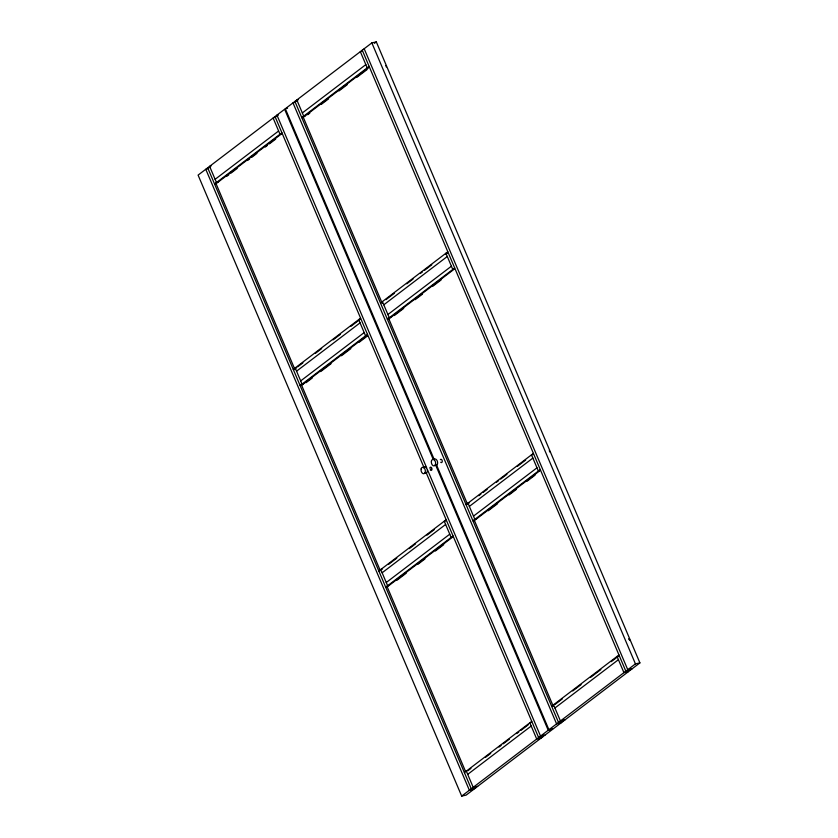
<?xml version="1.0" encoding="UTF-8"?>
<svg xmlns="http://www.w3.org/2000/svg" width="838" height="838" viewBox="0 0 838 838"><rect width="100%" height="100%" fill="white"/><g stroke="black" fill="none" stroke-linecap="round" stroke-linejoin="round"><path stroke-width="1.26" d="M431.13 469.374L431.151 468.369M434.493 460.146L285.318 108.741L371.852 42.895L376.314 41.9L639.907 662.889L553.373 728.735L548.921 729.73L436.535 464.964M207.258 168.941L210.118 166.762M274.592 117.697L278.394 114.806L276.949 115.11L426.626 467.73M295.468 101.817L298.318 99.649M374.387 43.356L376.314 41.9M215.115 179.311L278.614 130.99M302.34 112.941L365.839 64.62M281.903 132.771L214.57 184.014L216.057 183.679L281.474 133.902L279.986 134.227L273.115 118.032M369.129 66.401L301.795 117.634L303.283 117.31L368.699 67.522L367.212 67.857L360.34 51.652L361.827 51.328M226.742 176.347L228.826 174.754M230.911 173.173L237.154 168.417M247.566 160.498L249.651 158.916M251.735 157.334L256.931 153.375M265.258 147.038L267.343 145.445M269.427 143.864L275.671 139.108M307.724 114.722L309.809 113.14M321.258 104.425L328.548 98.884M338.961 90.954L347.288 84.617M356.653 77.494L367.065 69.575M293.258 369.401L360.602 318.168M380.494 303.031L447.827 251.788M294.746 369.076L296.673 367.61M297.71 366.824L302.916 362.864M315.402 353.353L321.656 348.598M333.105 339.893L340.385 334.341M350.797 326.422L360.172 319.288L358.685 319.624L365.557 335.829L367.044 335.493L301.628 385.271L300.14 385.606L367.484 334.362M385.972 299.658L394.3 293.321M406.797 283.81L413.04 279.064M420.33 273.513L422.415 271.931M424.489 270.349L431.78 264.798M445.313 254.501L447.398 252.919L445.91 253.254L452.782 269.448L454.269 269.124L388.853 318.901L387.366 319.236L454.709 267.992M296.558 371.182L360.057 322.86M383.783 304.812L447.283 256.491M300.685 380.902L364.184 332.581M387.91 314.533L451.41 266.212M306.069 382.694L312.323 377.938M320.65 371.601L331.062 363.682M341.464 355.762L350.839 348.629M359.167 342.292L367.494 335.954M394.342 315.528L403.707 308.394M415.156 299.679L422.446 294.138M432.858 286.219L441.186 279.882M446.172 519.759L378.839 571.003L380.326 570.668L301.125 384.097M533.397 453.389L466.064 504.623L467.552 504.298L388.35 317.728M388.486 564.456L396.814 558.118M409.311 548.618L415.554 543.862M427.003 535.147L434.294 529.606M478.833 495.708L480.918 494.127M483.002 492.535L487.161 489.371M496.536 482.238L498.61 480.656M500.695 479.074L506.938 474.318M517.35 466.399L525.677 460.062M382.128 572.783L445.627 524.462M469.353 506.403L532.853 458.093M386.255 582.504L449.755 534.183M473.48 516.124L536.98 467.814M453.054 535.964L385.71 587.208L387.198 586.872L452.614 537.095L451.137 537.42L444.255 521.226L445.743 520.89M540.28 469.594L472.936 520.827L474.423 520.503L539.85 470.715L538.363 471.05L531.481 454.845L532.968 454.521M396.856 580.325L406.221 573.202M417.67 564.487L424.96 558.936M435.372 551.016L443.7 544.679M488.24 510.782L497.615 503.659M509.064 494.944L516.344 489.402M526.756 481.473L535.084 475.136M464.409 772.594L531.742 721.361M618.968 654.981L551.634 706.225L553.122 705.889M467.814 770.803L470.935 768.425M485.506 757.343L490.712 753.383M499.039 747.046L501.124 745.453M503.209 743.872L509.452 739.116M516.742 733.575L518.827 731.993M520.901 730.411L528.191 724.86M555.039 704.433L562.329 698.892M572.742 690.962L581.069 684.625M590.434 677.502L600.846 669.583M611.258 661.653L618.538 656.112M467.698 774.375L531.198 726.054M554.924 708.005L618.434 659.684M461.686 796.1L548.22 730.254L552.682 729.259L466.148 795.105L461.686 796.1L198.093 175.111L284.627 109.265L433.277 459.475M548.921 729.73L635.445 663.885L639.907 662.889M474.696 787.008L470.851 789.93L472.381 789.564M538.195 738.687L542.029 735.764M558.077 723.55L561.921 720.638M625.42 672.317L629.254 669.394M472.339 789.595L476.173 786.673M539.682 738.351L543.516 735.439L541.987 735.795M559.564 723.225L563.408 720.303M630.742 669.059L625.462 672.286M296.401 101.105L294.913 101.44L558.517 722.429L559.994 722.094M294.484 102.561L292.996 102.896L556.589 723.885L561.051 722.89M285.318 108.741L287.549 108.238M305.2 115.843L303.712 116.178L296.841 99.973M211.092 166.018L209.605 166.353L216.487 182.548L217.974 182.223M209.175 167.474L207.688 167.81L471.281 788.799L472.768 788.464M390.77 317.445L389.282 317.77L382.411 301.575M303.545 383.814L302.057 384.15L295.186 367.945M469.469 502.831L467.981 503.167L474.863 519.371L476.34 519.036M382.243 569.212L380.756 569.536L387.627 585.741L389.115 585.416M632.229 668.734L627.767 669.73L364.174 48.73M627.337 670.85L625.85 671.186L362.257 50.196M628.825 670.526L630.312 670.191M628.395 671.647L623.933 672.642L617.051 656.447M531.313 722.482L529.826 722.817L536.708 739.022L541.159 738.027M564.885 719.968L560.433 720.963L553.551 704.758M561.481 721.759L562.968 721.434M545.004 735.104L540.541 736.099L427.642 470.128M540.112 737.231L538.625 737.555L426.238 472.8M541.599 736.895L543.087 736.56M477.66 786.348L473.208 787.343L466.326 771.138M474.256 788.139L475.743 787.804M473.826 789.27L469.364 790.255L205.771 169.266M371.852 42.895L635.445 663.885M303.042 116.744L382.222 303.283M474.172 519.916L553.352 706.444M435.32 464.294L548.22 730.254M275.032 116.566L423.682 466.776M215.816 183.124L294.997 369.663M386.947 586.286L465.624 771.62M423.358 467.793A3.3 2.085 77.4 0 1 426.175 467.51A3.3 2.085 77.4 0 1 427.181 471.857A3.3 2.085 77.4 0 1 424.531 472.904M429.81 468.201A1.655 1.048 77.4 0 1 431.235 467.384A1.655 1.048 77.4 0 1 431.821 469.846A1.655 1.048 77.4 0 1 430.198 469.814M433.979 459.465A3.3 2.085 77.4 0 1 437.488 461.665A3.3 2.085 77.4 0 1 435.425 465.394M440.338 459.685A1.655 1.048 77.4 0 1 441.783 459.811A1.655 1.048 77.4 0 1 442.118 462.01A1.655 1.048 77.4 0 1 440.725 462.272M549.267 450.729A5.677 3.593 77.4 0 1 549.906 452.028M628.647 638.745A5.363 3.394 77.4 0 1 629.359 639.834M629.296 639.268A5.677 3.593 77.4 0 1 629.935 640.557M385.847 65.521A5.677 3.593 77.4 0 1 386.266 66.956M421.137 468.924A3.3 2.085 77.4 0 0 423.672 473.742A3.3 2.085 77.4 0 0 424.793 468.809A3.3 2.085 77.4 0 0 421.137 468.924M431.413 461.141A3.3 2.085 77.4 0 0 434 465.907A3.3 2.085 77.4 0 0 435.058 460.921A3.3 2.085 77.4 0 0 431.413 461.141"/></g></svg>
